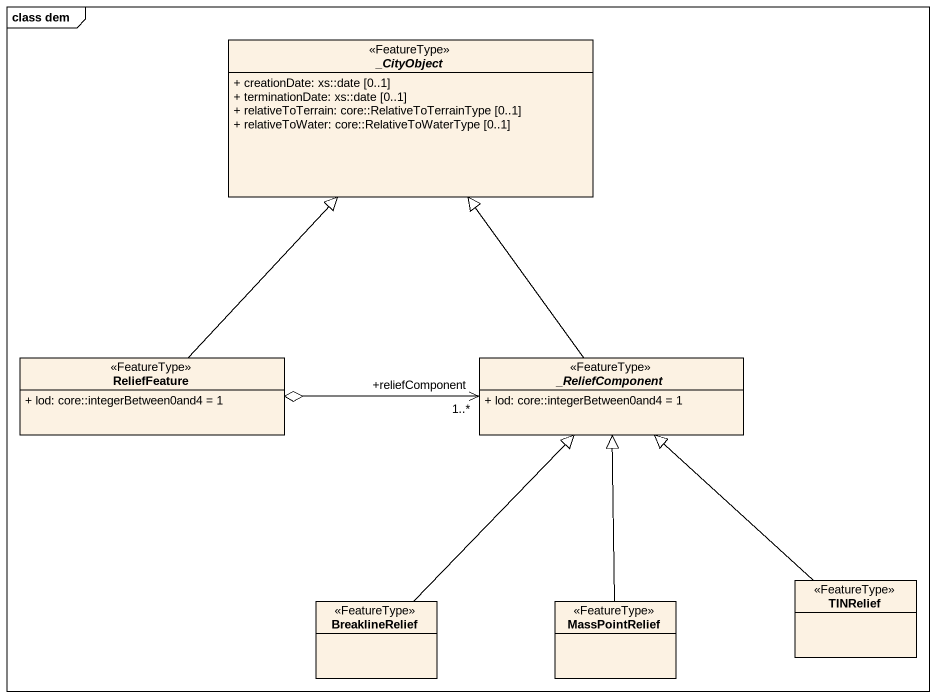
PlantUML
@startuml
mainframe class dem
hide circle
hide empty members
skinparam classAttributeIconSize 0
abstract class "_CityObject" as CityObject <<FeatureType>> {
  + creationDate: xs::date [0..1]
  + terminationDate: xs::date [0..1]
  + relativeToTerrain: core::RelativeToTerrainType [0..1]
  + relativeToWater: core::RelativeToWaterType [0..1]
}
class ReliefFeature <<FeatureType>> {
  + lod: core::integerBetween0and4 = 1
}
abstract class "_ReliefComponent" as ReliefComponent <<FeatureType>> {
  + lod: core::integerBetween0and4 = 1
}
class TINRelief <<FeatureType>>
class BreaklineRelief <<FeatureType>>
class MassPointRelief <<FeatureType>>
ReliefFeature -up-|> CityObject
ReliefComponent -up-|> CityObject
ReliefComponent "+reliefComponent\n1..*" <-left-o ReliefFeature
TINRelief -up-|> ReliefComponent
BreaklineRelief -up-|> ReliefComponent
MassPointRelief -up-|> ReliefComponent
@enduml
